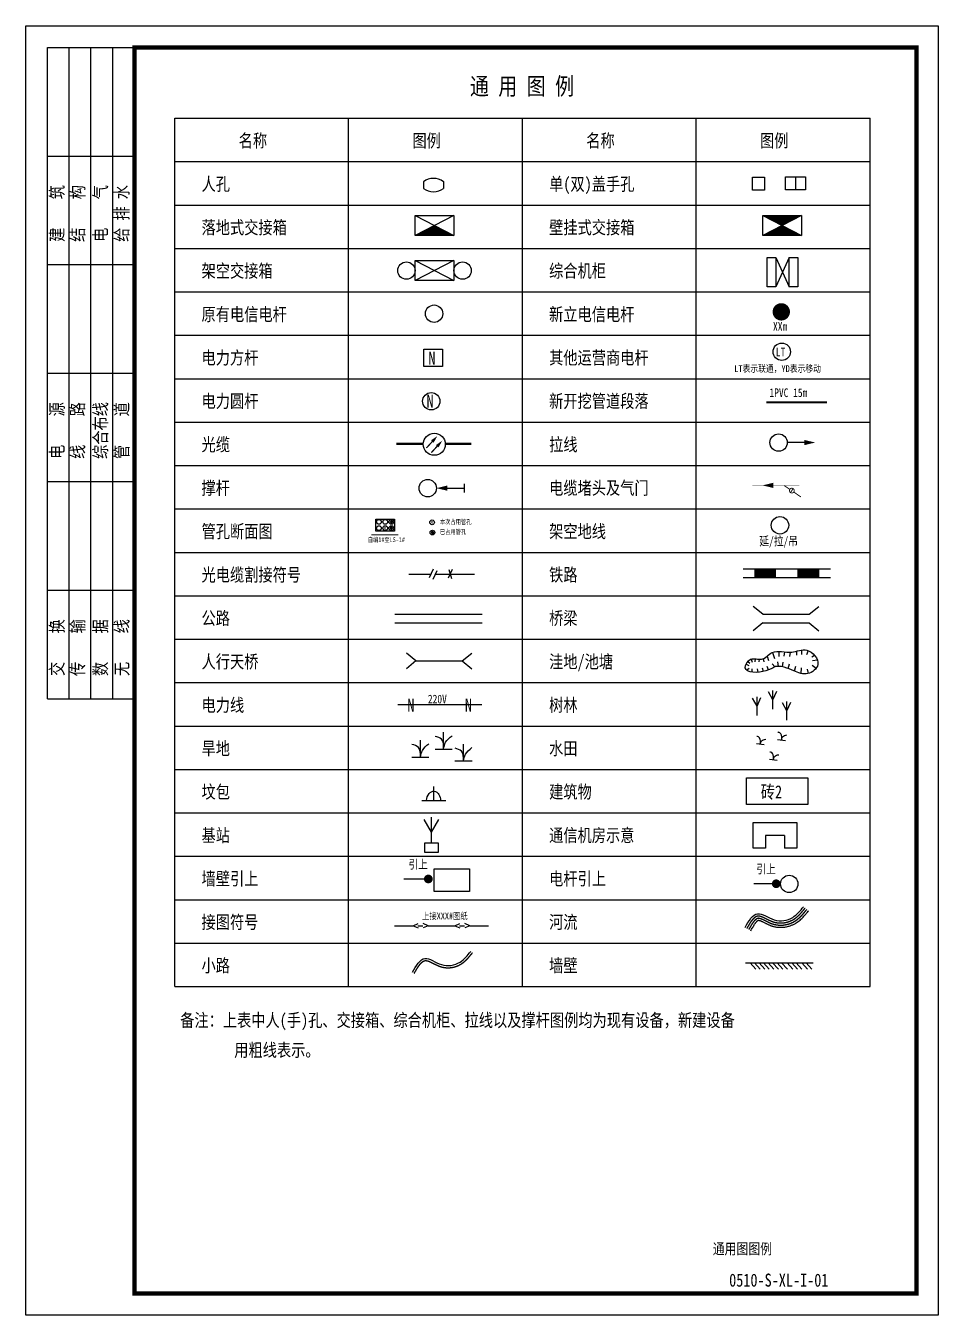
# Model space of a CAD drawing. Extents: x 11479826 to 11769483, y -6198296 to -5913179.
# Drawn here: x 11599833 to 11620833, y -5942879 to -5913179 of the extents above; entities that cross this region are included whole.
import ezdxf
from ezdxf.enums import TextEntityAlignment as Align

# ---------------------------------------------------------------- set-up
doc = ezdxf.new("R2010")
doc.units = 0
doc.header["$LTSCALE"] = 1000
doc.header["$MEASUREMENT"] = 0
doc.linetypes.add('DASHED', pattern=[19.05, 12.7, -6.35])
doc.layers.get('0').update_dxf_attribs({"linetype": 'CONTINUOUS'})
doc.layers.add('PUB_TEXT', color=7, linetype='CONTINUOUS')
doc.layers.add('PUB_TITLE', color=4, linetype='CONTINUOUS')
doc.styles.add('-仿宋_GB2312', font='', dxfattribs={"width": 0.8})
doc.styles.add('DIM_FONT', font='', dxfattribs={"width": 0.8, "height": 300})
doc.styles.add('仿宋_GB2312', font='仿宋_GB2312.ttf', dxfattribs={"width": 0.8})
doc.styles.get('-仿宋_GB2312').set_extended_font_data('仿宋_GB2312')
doc.styles.get('DIM_FONT').set_extended_font_data('FangSong_GB2312')

# ---------------------------------------------------------------- blocks, each defined once
blk = doc.blocks.new('_O2DSA')
for p, q in [((-15000, 2000), (-7500, 2000)), ((-15000, 2000), (-15000, 0)), ((-12500, 2000), (-12500, 0)), ((-10000, 2000), (-10000, 0)), ((-7500, 2000), (-7500, 0)), ((-7500, 2000), (-7500, 0)), ((-7500, 2000), (0, 2000)), ((-5000, 2000), (-5000, 0)), ((-2500, 2000), (-2500, 0)), ((0, 2000), (0, 0)), ((-15000, 1500), (-7500, 1500)), ((-7500, 1500), (0, 1500)), ((-15000, 1000), (-7500, 1000)), ((-7500, 1000), (0, 1000)), ((-15000, 500), (-7500, 500)), ((-7500, 500), (0, 500)), ((-15000, 0), (-7500, 0)), ((-7500, 0), (0, 0))]:
    blk.add_line(p, q)
at = {"style": '仿宋_GB2312', "width": 0.8}
for s, p in [('交    换', (-14477, 1632)), ('电    源', (-9477, 1632)), ('建    筑', (-4477, 1632)), ('传    输', (-14477, 1158)), ('线    路', (-9477, 1158)), ('结    构', (-4477, 1158)), ('数    据', (-14477, 632)), ('综合布线', (-9477, 632)), ('电    气', (-4477, 632)), ('无    线', (-14477, 141)), ('管    道', (-9477, 141)), ('给 排 水', (-4477, 141))]:
    blk.add_text(s, height=300, dxfattribs=at).set_placement(p)
at = {"style": 'DIM_FONT', "width": 0.8, "flags": 9}
for tag in ['XSIZE', 'YSIZE']:
    blk.add_attdef(tag, (0, 0), '', height=0.5, dxfattribs=at)

msp = doc.modelspace()

# ---------------------------------------------------------------- linework, layer by layer
for p, q in [((11603264, -5935308), (11603264, -5915308)), ((11603264, -5915308), (11619264, -5915308)), ((11607264, -5935308), (11607264, -5915308)), ((11611264, -5935308), (11611264, -5915308)), ((11615264, -5935308), (11615264, -5915308)), ((11619264, -5935308), (11619264, -5915308)), ((11603264, -5916308), (11619264, -5916308)), ((11608986, -5916770), (11608986, -5916924)), ((11609446, -5916769), (11609447, -5916923)), ((11617317, -5916660), (11617779, -5916660)), ((11617317, -5916960), (11617317, -5916660)), ((11617548, -5916660), (11617548, -5916960)), ((11617779, -5916660), (11617779, -5916960)), ((11617779, -5916960), (11617317, -5916960)), ((11603264, -5917308), (11619264, -5917308)), ((11609687, -5917551), (11608794, -5918011)), ((11608794, -5917551), (11609687, -5918011)), ((11616794, -5917551), (11617687, -5918011)), ((11617687, -5917551), (11616794, -5918011)), ((11603264, -5918308), (11619264, -5918308)), ((11608794, -5918588), (11609687, -5919047)), ((11609687, -5918588), (11608794, -5919047)), ((11617407, -5918513), (11617094, -5919191)), ((11617094, -5918513), (11617407, -5919191)), ((11603264, -5919308), (11619264, -5919308)), ((11603264, -5920308), (11619264, -5920308)), ((11603264, -5921308), (11619264, -5921308)), ((11603264, -5922308), (11619264, -5922308)), ((11617752, -5922778), (11617361, -5922778)), ((11603264, -5923308), (11619264, -5923308)), ((11609535, -5923828), (11609926, -5923828)), ((11609926, -5923728), (11609926, -5923927)), ((11603264, -5924308), (11619264, -5924308)), ((11603264, -5925308), (11619264, -5925308)), ((11609206, -5925695), (11609114, -5925891)), ((11609292, -5925735), (11609200, -5925931)), ((11609648, -5925706), (11609556, -5925902)), ((11609572, -5925704), (11609628, -5925913)), ((11616345, -5925689), (11618353, -5925689)), ((11608650, -5925809), (11609153, -5925809)), ((11609257, -5925809), (11610162, -5925809)), ((11616345, -5925889), (11618353, -5925889)), ((11603264, -5926308), (11619264, -5926308)), ((11616798, -5926733), (11616576, -5926554)), ((11617862, -5926733), (11618084, -5926554)), ((11608327, -5926733), (11610335, -5926733)), ((11616798, -5926733), (11617862, -5926733)), ((11608327, -5926933), (11610335, -5926933)), ((11616798, -5926933), (11616576, -5927112)), ((11616798, -5926933), (11617862, -5926933)), ((11617862, -5926933), (11618084, -5927112)), ((11603264, -5927308), (11619264, -5927308)), ((11608814, -5927810), (11608592, -5927631)), ((11608814, -5927810), (11608592, -5927989)), ((11608814, -5927810), (11609878, -5927810)), ((11609878, -5927810), (11610100, -5927631)), ((11609878, -5927810), (11610100, -5927989)), ((11616451, -5927820), (11616500, -5927863)), ((11616529, -5927765), (11616552, -5927835)), ((11616622, -5927758), (11616613, -5927826)), ((11616714, -5927768), (11616705, -5927833)), ((11616802, -5927756), (11616818, -5927826)), ((11616897, -5927696), (11616930, -5927798)), ((11617018, -5927614), (11617064, -5927750)), ((11617164, -5927589), (11617166, -5927704)), ((11617295, -5927599), (11617283, -5927698)), ((11617424, -5927608), (11617408, -5927708)), ((11617570, -5927585), (11617574, -5927676)), ((11617686, -5927559), (11617689, -5927659)), ((11617839, -5927571), (11617799, -5927668)), ((11617989, -5927680), (11617922, -5927721)), ((11618055, -5927794), (11617944, -5927806)), ((11616410, -5927886), (11616476, -5927912)), ((11616420, -5928021), (11616484, -5927972)), ((11616555, -5928070), (11616554, -5927994)), ((11616686, -5928071), (11616676, -5927994)), ((11616815, -5928051), (11616793, -5927972)), ((11616930, -5928016), (11616895, -5927936)), ((11617070, -5927947), (11617015, -5927878)), ((11617161, -5927936), (11617141, -5927830)), ((11617253, -5927945), (11617268, -5927838)), ((11617379, -5927983), (11617410, -5927877)), ((11617524, -5928043), (11617558, -5927928)), ((11617682, -5928098), (11617689, -5927969)), ((11617850, -5928096), (11617824, -5927997)), ((11618021, -5927984), (11617931, -5927915)), ((11603264, -5928308), (11619264, -5928308)), ((11616663, -5928848), (11616558, -5928666)), ((11616663, -5929064), (11616663, -5928632)), ((11616663, -5928848), (11616750, -5928647)), ((11617030, -5928704), (11616925, -5928521)), ((11617030, -5928920), (11617030, -5928488)), ((11617030, -5928704), (11617116, -5928503)), ((11608395, -5928812), (11610329, -5928812)), ((11617353, -5928958), (11617248, -5928776)), ((11617353, -5929174), (11617353, -5928743)), ((11617353, -5928958), (11617439, -5928757)), ((11603264, -5929308), (11619264, -5929308)), ((11609450, -5929839), (11609450, -5929450)), ((11608916, -5930025), (11608916, -5929636)), ((11609253, -5929839), (11609647, -5929839)), ((11609908, -5930113), (11609908, -5929723)), ((11616650, -5929711), (11616828, -5929735)), ((11617138, -5929616), (11617316, -5929640)), ((11608720, -5930025), (11609113, -5930025)), ((11609711, -5930113), (11610105, -5930113)), ((11616952, -5930070), (11617130, -5930094)), ((11603264, -5930308), (11619264, -5930308)), ((11609224, -5931023), (11609224, -5930704)), ((11608948, -5931023), (11609500, -5931023)), ((11603264, -5931308), (11619264, -5931308)), ((11609172, -5931751), (11609002, -5931462)), ((11609172, -5932000), (11609172, -5931404)), ((11609172, -5931751), (11609342, -5931464)), ((11616576, -5932124), (11616576, -5931531)), ((11616576, -5931531), (11617582, -5931531)), ((11617582, -5931531), (11617582, -5932124)), ((11616861, -5931828), (11616861, -5932124)), ((11617297, -5931828), (11616861, -5931828)), ((11617297, -5931828), (11617297, -5932124)), ((11616861, -5932124), (11616576, -5932124)), ((11617582, -5932124), (11617297, -5932124)), ((11603264, -5932308), (11619264, -5932308)), ((11609049, -5932839), (11608536, -5932839)), ((11617105, -5932941), (11616592, -5932941)), ((11603264, -5933308), (11619264, -5933308)), ((11608317, -5933908), (11608747, -5933908)), ((11608747, -5933908), (11608861, -5933859)), ((11608747, -5933908), (11608861, -5933958)), ((11608859, -5933909), (11608972, -5933909)), ((11609094, -5933908), (11608980, -5933859)), ((11609094, -5933908), (11608980, -5933958)), ((11609094, -5933908), (11609706, -5933908)), ((11609706, -5933908), (11609820, -5933859)), ((11609706, -5933908), (11609820, -5933958)), ((11609818, -5933909), (11609931, -5933909)), ((11610054, -5933908), (11609939, -5933859)), ((11610054, -5933908), (11609939, -5933958)), ((11610054, -5933908), (11610486, -5933908)), ((11603264, -5934308), (11619264, -5934308)), ((11616402, -5934766), (11617953, -5934766)), ((11616505, -5934766), (11616637, -5934905)), ((11616606, -5934766), (11616738, -5934905)), ((11616711, -5934766), (11616844, -5934905)), ((11616813, -5934766), (11616945, -5934905)), ((11616921, -5934766), (11617053, -5934905)), ((11617023, -5934766), (11617155, -5934905)), ((11617128, -5934766), (11617260, -5934905)), ((11617229, -5934766), (11617362, -5934905)), ((11617357, -5934766), (11617489, -5934905)), ((11617462, -5934766), (11617595, -5934905)), ((11617564, -5934766), (11617696, -5934905)), ((11617694, -5934766), (11617827, -5934905)), ((11617796, -5934766), (11617928, -5934905)), ((11603264, -5935308), (11619264, -5935308)), ((11620333, -5942379), (11615333, -5942379)), ((11620333, -5942379), (11615333, -5942379))]:
    msp.add_line(p, q)
for points in [[(11616556, -5916667), (11616839, -5916667), (11616839, -5916968), (11616556, -5916968)], [(11608794, -5917551), (11609687, -5917551), (11609687, -5918011), (11608794, -5918011)], [(11616794, -5917551), (11617687, -5917551), (11617687, -5918011), (11616794, -5918011)], [(11608794, -5918588), (11609687, -5918588), (11609687, -5919047), (11608794, -5919047)], [(11616900, -5918513), (11617094, -5918513), (11617094, -5919191), (11616900, -5919191)], [(11617407, -5918513), (11617602, -5918513), (11617602, -5919191), (11617407, -5919191)], [(11608998, -5920625), (11609424, -5920625), (11609424, -5921026), (11608998, -5921026)], [(11607890, -5924542), (11608316, -5924542), (11608316, -5924819), (11607890, -5924819)], [(11616421, -5930501), (11617836, -5930501), (11617836, -5931119), (11616421, -5931119)], [(11609019, -5932000), (11609325, -5932000), (11609325, -5932222), (11609019, -5932222)], [(11609235, -5932594), (11610049, -5932594), (11610049, -5933123), (11609235, -5933123)]]:
    msp.add_lwpolyline(points, close=True)
for points in [[(11617240, -5917551, 893, 0, 0), (11617240, -5917781, 0, 0, 0)], [(11609240, -5918011, 893, 0, 0), (11609240, -5917781, 0, 0, 0)], [(11617240, -5918011, 893, 0, 0), (11617240, -5917781, 0, 0, 0)], [(11609305, -5922629, 0, 80, 0), (11609190, -5922755, 80, 80, 0)], [(11609419, -5922736, 0, 80, 0), (11609303, -5922862, 80, 80, 0)], [(11618002, -5922778, 0, 120, 0), (11617752, -5922778, 120, 120, 0)], [(11609285, -5923829, 0, 120, 0), (11609535, -5923828, 120, 120, 0)], [(11616790, -5923765, 0, 120, 0), (11617040, -5923765, 120, 120, 0)]]:
    msp.add_lwpolyline(points, format="xyseb")
for points, const_width in [([(11617122, -5919768, 1), (11617322, -5919768, 1)], 200), ([(11608231, -5924747, 1), (11608267, -5924747, 1)], 36), ([(11608234, -5924606, 1), (11608270, -5924606, 1)], 36), ([(11609175, -5924852, 1), (11609211, -5924852, 1)], 36), ([(11609048, -5932831, 1), (11609148, -5932831, 1)], 100), ([(11617055, -5932941, 1), (11617155, -5932941, 1)], 100)]:
    msp.add_lwpolyline(points, format="xyb", close=True, dxfattribs=dict(const_width=const_width))
at = {"linetype": 'DASHED', "ltscale": 10, "const_width": 50}
msp.add_lwpolyline([(11616875, -5921853), (11618271, -5921853)], dxfattribs=at)
for points, const_width in [([(11609190, -5922755), (11609053, -5922905)], 30), ([(11608361, -5922809), (11608981, -5922809)], 50), ([(11609303, -5922862), (11609167, -5923011)], 30), ([(11609486, -5922809), (11610088, -5922809)], 50), ([(11616554, -5923766), (11617638, -5923766)], 10), ([(11608067, -5924785), (11608144, -5924709)], 10.8), ([(11608072, -5924709), (11608135, -5924796)], 10.8), ([(11609147, -5924651), (11609223, -5924575)], 10.8), ([(11609152, -5924575), (11609215, -5924662)], 10.8), ([(11607789, -5924906), (11608407, -5924906)], 21.6), ([(11616600, -5925786), (11617103, -5925786)], 200), ([(11617592, -5925786), (11618095, -5925786)], 200)]:
    msp.add_lwpolyline(points, dxfattribs=dict(const_width=const_width))
for centre, radius in [((11608594, -5918818), 200), ((11609887, -5918818), 200), ((11609231, -5919810), 200), ((11617234, -5920688), 200), ((11609166, -5921827), 200), ((11609234, -5922818), 253), ((11617161, -5922778), 200), ((11609085, -5923829), 200), ((11607962, -5924606), 54), ((11608106, -5924606), 54), ((11608250, -5924606), 54), ((11617192, -5924685), 200), ((11607962, -5924750), 54), ((11608106, -5924750), 54), ((11608250, -5924750), 54), ((11609186, -5924616), 54), ((11609192, -5924852), 54), ((11617404, -5932944), 200)]:
    msp.add_circle(centre, radius)
for centre, start, end in [((11609216, -5917077), 53.2054, 126.9452), ((11609216, -5916616), 233.2054, 306.9452)]:
    msp.add_arc(centre, 384, start, end)
for points in [[(11617083, -5927940), (11616869, -5928037), (11616394, -5927964), (11616515, -5927770), (11616767, -5927766), (11617015, -5927615), (11617462, -5927606), (11617811, -5927562), (11618064, -5927892), (11617835, -5928100), (11617510, -5928037), (11617292, -5927955), (11617150, -5927937), (11617107, -5927940), (11617083, -5927940), (11617070, -5927947)], [(11609450, -5929839), (11609402, -5929613), (11609254, -5929546)], [(11609450, -5929839), (11609495, -5929683), (11609644, -5929531)], [(11616739, -5929723), (11616743, -5929650), (11616673, -5929548), (11616658, -5929549)], [(11617227, -5929628), (11617231, -5929555), (11617161, -5929453), (11617146, -5929454)], [(11617227, -5929628), (11617255, -5929555), (11617353, -5929514)], [(11608916, -5930025), (11608869, -5929799), (11608720, -5929732)], [(11608916, -5930025), (11608962, -5929869), (11609110, -5929717)], [(11609908, -5930113), (11609861, -5929886), (11609712, -5929820)], [(11609908, -5930113), (11609953, -5929957), (11610102, -5929805)], [(11616739, -5929723), (11616767, -5929650), (11616865, -5929609)], [(11617041, -5930082), (11617045, -5930009), (11616974, -5929907), (11616960, -5929908)], [(11617041, -5930082), (11617069, -5930009), (11617167, -5929969)], [(11609054, -5931023), (11609117, -5930862), (11609234, -5930807), (11609342, -5930887), (11609381, -5931023)], [(11616389, -5933947), (11616677, -5933630), (11617057, -5933771), (11617486, -5933715), (11617732, -5933469)], [(11608731, -5934978), (11609019, -5934662), (11609399, -5934803), (11609828, -5934746), (11610074, -5934500)]]:
    msp.add_spline(points, degree=3)
at = {"linetype": 'DASHED', "ltscale": 5}
for points, knots in [([(11616432, -5933972), (11616447, -5933946), (11616462, -5933920), (11616488, -5933876), (11616499, -5933858), (11616522, -5933823), (11616533, -5933807), (11616553, -5933779), (11616562, -5933768), (11616580, -5933747), (11616589, -5933737), (11616604, -5933722), (11616611, -5933716), (11616624, -5933706), (11616631, -5933701), (11616642, -5933694), (11616647, -5933691), (11616657, -5933687), (11616662, -5933685), (11616671, -5933682), (11616676, -5933681), (11616682, -5933680), (11616683, -5933680), (11616686, -5933680), (11616688, -5933680), (11616692, -5933679), (11616695, -5933679), (11616703, -5933679), (11616708, -5933680), (11616718, -5933681), (11616724, -5933682), (11616736, -5933685), (11616742, -5933687), (11616755, -5933691), (11616761, -5933693), (11616778, -5933699), (11616789, -5933704), (11616810, -5933713), (11616821, -5933718), (11616844, -5933730), (11616856, -5933736), (11616880, -5933748), (11616893, -5933754), (11616918, -5933767), (11616931, -5933773), (11616957, -5933785), (11616970, -5933791), (11616997, -5933803), (11617011, -5933808), (11617029, -5933815), (11617034, -5933816), (11617041, -5933819), (11617044, -5933820), (11617051, -5933822), (11617054, -5933823), (11617064, -5933825), (11617071, -5933827), (11617091, -5933832), (11617104, -5933835), (11617144, -5933841), (11617171, -5933844), (11617224, -5933845), (11617250, -5933843), (11617302, -5933837), (11617327, -5933832), (11617386, -5933817), (11617419, -5933805), (11617462, -5933785), (11617473, -5933780), (11617492, -5933769), (11617501, -5933764), (11617514, -5933756), (11617519, -5933753), (11617527, -5933748), (11617531, -5933745), (11617544, -5933736), (11617552, -5933730), (11617578, -5933710), (11617595, -5933695), (11617629, -5933664), (11617645, -5933648), (11617676, -5933614), (11617691, -5933597), (11617720, -5933563), (11617734, -5933546), (11617756, -5933519), (11617764, -5933509), (11617771, -5933500)], [0, 0, 0, 0, 73.416605, 73.416605, 129.24705, 129.24705, 185.077495, 185.077495, 229.159632, 229.159632, 273.24177, 273.24177, 307.593216, 307.593216, 341.944662, 341.944662, 369.124218, 369.124218, 396.303775, 396.303775, 423.483331, 423.483331, 431.369225, 431.369225, 439.255119, 439.255119, 455.026906, 455.026906, 480.113421, 480.113421, 505.199936, 505.199936, 530.286451, 530.286451, 555.372966, 555.372966, 592.925956, 592.925956, 630.478946, 630.478946, 668.031936, 668.031936, 705.584926, 705.584926, 743.137917, 743.137917, 780.690907, 780.690907, 818.243897, 818.243897, 829.604048, 829.604048, 838.278477, 838.278477, 846.952906, 846.952906, 864.301763, 864.301763, 898.999478, 898.999478, 968.394908, 968.394908, 1037.790338, 1037.790338, 1107.185768, 1107.185768, 1202.03182, 1202.03182, 1234.763648, 1234.763648, 1263.368365, 1263.368365, 1277.226561, 1277.226561, 1291.084758, 1291.084758, 1318.80115, 1318.80115, 1383.754208, 1383.754208, 1448.707266, 1448.707266, 1513.660324, 1513.660324, 1578.613382, 1578.613382, 1613.773843, 1613.773843, 1613.773843, 1613.773843]), ([(11616475, -5933997), (11616489, -5933973), (11616502, -5933950), (11616524, -5933913), (11616533, -5933899), (11616549, -5933873), (11616556, -5933863), (11616569, -5933842), (11616576, -5933832), (11616589, -5933815), (11616594, -5933808), (11616604, -5933796), (11616608, -5933791), (11616616, -5933782), (11616619, -5933778), (11616626, -5933770), (11616629, -5933767), (11616635, -5933762), (11616638, -5933759), (11616644, -5933754), (11616646, -5933752), (11616652, -5933748), (11616654, -5933746), (11616659, -5933743), (11616661, -5933741), (11616665, -5933739), (11616666, -5933738), (11616669, -5933736), (11616671, -5933736), (11616674, -5933734), (11616675, -5933733), (11616679, -5933732), (11616680, -5933732), (11616683, -5933731), (11616684, -5933731), (11616686, -5933730), (11616687, -5933730), (11616688, -5933730), (11616688, -5933730), (11616689, -5933730), (11616689, -5933730), (11616690, -5933730), (11616691, -5933730), (11616692, -5933729), (11616693, -5933729), (11616695, -5933729), (11616697, -5933729), (11616702, -5933730), (11616704, -5933730), (11616710, -5933731), (11616713, -5933731), (11616718, -5933732), (11616720, -5933733), (11616725, -5933734), (11616728, -5933735), (11616733, -5933736), (11616736, -5933737), (11616742, -5933739), (11616746, -5933741), (11616759, -5933745), (11616769, -5933749), (11616787, -5933758), (11616795, -5933761), (11616811, -5933769), (11616820, -5933773), (11616837, -5933782), (11616846, -5933786), (11616864, -5933795), (11616873, -5933800), (11616895, -5933811), (11616908, -5933818), (11616935, -5933831), (11616950, -5933837), (11616977, -5933849), (11616989, -5933853), (11617007, -5933860), (11617012, -5933862), (11617023, -5933865), (11617028, -5933867), (11617036, -5933869), (11617040, -5933870), (11617046, -5933872), (11617050, -5933873), (11617060, -5933876), (11617066, -5933877), (11617086, -5933882), (11617100, -5933885), (11617140, -5933891), (11617166, -5933893), (11617220, -5933895), (11617246, -5933894), (11617305, -5933888), (11617337, -5933882), (11617399, -5933865), (11617429, -5933855), (11617470, -5933837), (11617482, -5933831), (11617505, -5933820), (11617516, -5933813), (11617530, -5933805), (11617534, -5933802), (11617542, -5933798), (11617546, -5933795), (11617557, -5933788), (11617564, -5933783), (11617578, -5933773), (11617585, -5933768), (11617607, -5933751), (11617621, -5933739), (11617648, -5933715), (11617662, -5933702), (11617687, -5933676), (11617699, -5933663), (11617723, -5933637), (11617734, -5933623), (11617757, -5933597), (11617768, -5933583), (11617789, -5933557), (11617800, -5933544), (11617810, -5933531)], [0, 0, 0, 0, 65.919524, 65.919524, 111.207988, 111.207988, 146.901497, 146.901497, 182.595006, 182.595006, 211.901917, 211.901917, 233.956675, 233.956675, 256.011434, 256.011434, 273.505344, 273.505344, 290.999254, 290.999254, 308.212185, 308.212185, 325.425116, 325.425116, 341.617555, 341.617555, 353.798018, 353.798018, 365.978481, 365.978481, 381.988708, 381.988708, 397.998935, 397.998935, 414.009162, 414.009162, 421.401681, 421.401681, 425.381614, 425.381614, 429.361547, 429.361547, 437.321414, 437.321414, 445.28128, 445.28128, 463.17557, 463.17557, 481.06986, 481.06986, 499.696018, 499.696018, 512.205194, 512.205194, 524.71437, 524.71437, 539.149891, 539.149891, 553.585412, 553.585412, 593.590006, 593.590006, 621.471646, 621.471646, 649.353286, 649.353286, 677.234926, 677.234926, 705.116566, 705.116566, 742.044855, 742.044855, 781.670749, 781.670749, 812.848389, 812.848389, 825.512599, 825.512599, 838.17681, 838.17681, 846.163519, 846.163519, 854.150228, 854.150228, 870.123647, 870.123647, 902.070484, 902.070484, 965.964158, 965.964158, 1029.857832, 1029.857832, 1109.661856, 1109.661856, 1189.46588, 1189.46588, 1221.642343, 1221.642343, 1253.818806, 1253.818806, 1264.996427, 1264.996427, 1276.174049, 1276.174049, 1298.529293, 1298.529293, 1320.884536, 1320.884536, 1369.80579, 1369.80579, 1418.727043, 1418.727043, 1467.648297, 1467.648297, 1516.56955, 1516.56955, 1565.490804, 1565.490804, 1613.773843, 1613.773843, 1613.773843, 1613.773843]), ([(11608774, -5935003), (11608789, -5934977), (11608804, -5934952), (11608830, -5934908), (11608841, -5934890), (11608864, -5934855), (11608875, -5934838), (11608895, -5934811), (11608904, -5934799), (11608922, -5934778), (11608931, -5934769), (11608946, -5934754), (11608953, -5934748), (11608966, -5934737), (11608973, -5934733), (11608984, -5934725), (11608989, -5934723), (11608999, -5934718), (11609004, -5934717), (11609013, -5934714), (11609018, -5934713), (11609024, -5934712), (11609026, -5934712), (11609028, -5934711), (11609030, -5934711), (11609034, -5934711), (11609037, -5934711), (11609045, -5934711), (11609050, -5934711), (11609061, -5934713), (11609066, -5934714), (11609078, -5934717), (11609084, -5934718), (11609097, -5934722), (11609103, -5934724), (11609120, -5934731), (11609131, -5934735), (11609152, -5934745), (11609164, -5934750), (11609187, -5934761), (11609198, -5934767), (11609222, -5934779), (11609235, -5934786), (11609260, -5934798), (11609273, -5934805), (11609299, -5934817), (11609312, -5934823), (11609339, -5934834), (11609353, -5934840), (11609371, -5934846), (11609376, -5934848), (11609383, -5934850), (11609387, -5934851), (11609393, -5934853), (11609396, -5934854), (11609406, -5934857), (11609413, -5934859), (11609433, -5934863), (11609446, -5934866), (11609486, -5934873), (11609513, -5934875), (11609566, -5934876), (11609592, -5934875), (11609644, -5934869), (11609669, -5934864), (11609728, -5934849), (11609762, -5934837), (11609804, -5934817), (11609815, -5934811), (11609834, -5934801), (11609843, -5934796), (11609857, -5934787), (11609861, -5934785), (11609869, -5934779), (11609873, -5934776), (11609886, -5934768), (11609894, -5934762), (11609920, -5934742), (11609938, -5934727), (11609971, -5934695), (11609987, -5934679), (11610018, -5934646), (11610033, -5934629), (11610062, -5934594), (11610076, -5934577), (11610098, -5934550), (11610106, -5934541), (11610113, -5934532)], [0, 0, 0, 0, 73.416605, 73.416605, 129.24705, 129.24705, 185.077495, 185.077495, 229.159632, 229.159632, 273.24177, 273.24177, 307.593216, 307.593216, 341.944662, 341.944662, 369.124218, 369.124218, 396.303775, 396.303775, 423.483331, 423.483331, 431.369225, 431.369225, 439.255119, 439.255119, 455.026906, 455.026906, 480.113421, 480.113421, 505.199936, 505.199936, 530.286451, 530.286451, 555.372966, 555.372966, 592.925956, 592.925956, 630.478946, 630.478946, 668.031936, 668.031936, 705.584926, 705.584926, 743.137917, 743.137917, 780.690907, 780.690907, 818.243897, 818.243897, 829.604048, 829.604048, 838.278477, 838.278477, 846.952906, 846.952906, 864.301763, 864.301763, 898.999478, 898.999478, 968.394908, 968.394908, 1037.790338, 1037.790338, 1107.185768, 1107.185768, 1202.03182, 1202.03182, 1234.763648, 1234.763648, 1263.368365, 1263.368365, 1277.226561, 1277.226561, 1291.084758, 1291.084758, 1318.80115, 1318.80115, 1383.754208, 1383.754208, 1448.707266, 1448.707266, 1513.660324, 1513.660324, 1578.613382, 1578.613382, 1613.773843, 1613.773843, 1613.773843, 1613.773843])]:
    msp.add_open_spline(points, degree=3, knots=knots, dxfattribs=at)
for points, knots in [([(11616695, -5933779), (11616696, -5933779), (11616697, -5933779), (11616698, -5933780), (11616699, -5933780), (11616700, -5933780), (11616701, -5933780), (11616702, -5933780), (11616702, -5933780), (11616704, -5933780), (11616705, -5933781), (11616707, -5933781), (11616708, -5933781), (11616710, -5933782), (11616712, -5933782), (11616716, -5933783), (11616717, -5933784), (11616722, -5933785), (11616725, -5933786), (11616729, -5933788), (11616731, -5933788), (11616734, -5933789), (11616736, -5933790), (11616741, -5933792), (11616744, -5933794), (11616751, -5933796), (11616754, -5933798), (11616761, -5933801), (11616765, -5933803), (11616774, -5933807), (11616778, -5933809), (11616787, -5933813), (11616792, -5933815), (11616806, -5933822), (11616815, -5933827), (11616835, -5933837), (11616845, -5933842), (11616864, -5933852), (11616872, -5933856), (11616888, -5933863), (11616895, -5933867), (11616909, -5933873), (11616916, -5933877), (11616931, -5933883), (11616938, -5933886), (11616959, -5933895), (11616974, -5933901), (11616994, -5933908), (11616997, -5933909), (11617003, -5933911), (11617006, -5933912), (11617010, -5933913), (11617012, -5933914), (11617017, -5933916), (11617019, -5933916), (11617025, -5933918), (11617027, -5933919), (11617037, -5933921), (11617043, -5933923), (11617063, -5933928), (11617077, -5933931), (11617119, -5933939), (11617148, -5933942), (11617205, -5933945), (11617234, -5933944), (11617290, -5933940), (11617318, -5933936), (11617373, -5933924), (11617399, -5933917), (11617447, -5933901), (11617467, -5933893), (11617508, -5933875), (11617527, -5933864), (11617551, -5933850), (11617556, -5933848), (11617565, -5933842), (11617568, -5933840), (11617575, -5933836), (11617579, -5933833), (11617586, -5933829), (11617589, -5933827), (11617599, -5933820), (11617606, -5933815), (11617626, -5933799), (11617640, -5933788), (11617667, -5933766), (11617679, -5933754), (11617704, -5933730), (11617715, -5933719), (11617738, -5933695), (11617749, -5933683), (11617768, -5933661), (11617777, -5933651), (11617794, -5933631), (11617802, -5933621), (11617820, -5933599), (11617830, -5933586), (11617843, -5933570), (11617846, -5933567), (11617849, -5933563)], [451.217447, 451.217447, 451.217447, 451.217447, 470.352208, 470.352208, 478.628821, 478.628821, 485.178252, 485.178252, 491.727684, 491.727684, 500.209784, 500.209784, 508.691884, 508.691884, 520.062257, 520.062257, 531.432631, 531.432631, 546.383897, 546.383897, 554.364098, 554.364098, 562.3443, 562.3443, 578.304702, 578.304702, 590.760607, 590.760607, 607.011156, 607.011156, 623.261705, 623.261705, 639.512254, 639.512254, 670.288303, 670.288303, 701.064353, 701.064353, 725.07599, 725.07599, 744.070415, 744.070415, 763.064839, 763.064839, 780.883512, 780.883512, 816.520859, 816.520859, 825.431396, 825.431396, 830.106282, 830.106282, 834.781167, 834.781167, 840.702237, 840.702237, 846.623306, 846.623306, 861.485683, 861.485683, 891.210437, 891.210437, 954.834836, 954.834836, 1018.459235, 1018.459235, 1082.083634, 1082.083634, 1145.708033, 1145.708033, 1197.1909, 1197.1909, 1248.673767, 1248.673767, 1262.061787, 1262.061787, 1271.75868, 1271.75868, 1281.455574, 1281.455574, 1291.152467, 1291.152467, 1310.546255, 1310.546255, 1353.659674, 1353.659674, 1396.773093, 1396.773093, 1439.886512, 1439.886512, 1482.999931, 1482.999931, 1518.468691, 1518.468691, 1553.937452, 1553.937452, 1599.219772, 1599.219772, 1613.773843, 1613.773843, 1613.773843, 1613.773843]), ([(11616519, -5934022), (11616526, -5934009), (11616533, -5933997), (11616548, -5933971), (11616556, -5933958), (11616571, -5933932), (11616579, -5933919), (11616594, -5933895), (11616601, -5933884), (11616613, -5933867), (11616617, -5933861), (11616624, -5933851), (11616627, -5933847), (11616633, -5933840), (11616636, -5933836), (11616641, -5933829), (11616644, -5933825), (11616649, -5933820), (11616651, -5933817), (11616656, -5933812), (11616658, -5933810), (11616662, -5933806), (11616663, -5933804), (11616667, -5933801), (11616668, -5933799), (11616671, -5933797), (11616673, -5933795), (11616675, -5933793), (11616677, -5933792), (11616679, -5933789), (11616681, -5933789), (11616683, -5933787), (11616684, -5933786), (11616686, -5933785), (11616687, -5933784), (11616689, -5933783), (11616689, -5933782), (11616690, -5933782), (11616691, -5933781), (11616692, -5933781), (11616693, -5933780), (11616694, -5933780), (11616694, -5933780), (11616695, -5933779), (11616695, -5933779), (11616695, -5933779)], [0, 0, 0, 0, 35.188372, 35.188372, 75.240033, 75.240033, 115.291694, 115.291694, 155.343356, 155.343356, 179.198661, 179.198661, 195.374348, 195.374348, 211.550036, 211.550036, 229.055144, 229.055144, 242.531866, 242.531866, 256.008588, 256.008588, 269.130704, 269.130704, 280.127044, 280.127044, 291.123383, 291.123383, 303.098183, 303.098183, 313.754204, 313.754204, 324.410224, 324.410224, 336.225973, 336.225973, 344.776316, 344.776316, 353.32666, 353.32666, 365.610569, 365.610569, 377.894478, 377.894478, 388.686331, 388.686331, 388.686331, 388.686331])]:
    msp.add_open_spline(points, degree=3, knots=knots)
at = {"layer": 'PUB_TEXT', "const_width": 21}
for points in [[(11617286, -5923766), (11617415, -5923854)], [(11617496, -5923839), (11617430, -5923935)], [(11617511, -5923920), (11617673, -5924031)]]:
    msp.add_lwpolyline(points, dxfattribs=at)
msp.add_lwpolyline([(11617520, -5923876, -26.669319), (11617518, -5923868, -26.669319)], format="xyb", dxfattribs=at)
at = {"layer": 'PUB_TITLE'}
msp.add_lwpolyline([(11599833, -5942879), (11599833, -5913179), (11620833, -5913179), (11620833, -5942879)], close=True, dxfattribs=at)
at = {"layer": 'PUB_TITLE', "const_width": 100}
msp.add_lwpolyline([(11602333, -5942379), (11620333, -5942379), (11620333, -5913679), (11602333, -5913679)], close=True, dxfattribs=at)

# ---------------------------------------------------------------- block references
at = {"rotation": 90}
msp.add_blockref('_O2DSA', (11602333, -5913679), dxfattribs=at)

# ---------------------------------------------------------------- texts
at = {"width": 0.8}
for s, height, style, p in [('通 用 图 例', 400, '仿宋_GB2312', (11610055, -5914771)), ('名称', 300, '仿宋_GB2312', (11604733, -5915974)), ('图例', 300, '仿宋_GB2312', (11608733, -5915974)), ('名称', 300, '仿宋_GB2312', (11612733, -5915974)), ('图例', 300, '仿宋_GB2312', (11616733, -5915974)), ('人孔', 300, '仿宋_GB2312', (11603878, -5916974)), ('单(双)盖手孔', 300, '仿宋_GB2312', (11611878, -5916974)), ('落地式交接箱', 300, '仿宋_GB2312', (11603878, -5917974)), ('壁挂式交接箱', 300, '仿宋_GB2312', (11611878, -5917974)), ('架空交接箱', 300, '仿宋_GB2312', (11603878, -5918974)), ('综合机柜', 300, '仿宋_GB2312', (11611878, -5918974)), ('原有电信电杆', 300, '仿宋_GB2312', (11603878, -5919974)), ('新立电信电杆', 300, '仿宋_GB2312', (11611878, -5919974)), ('XXm', 200, '仿宋_GB2312', (11617032, -5920204)), ('电力方杆', 300, '仿宋_GB2312', (11603878, -5920974)), ('N', 300, '仿宋_GB2312', (11609099, -5920983)), ('其他运营商电杆', 300, '仿宋_GB2312', (11611878, -5920974)), ('LT', 200, '仿宋_GB2312', (11617097, -5920792)), ('LT表示联通，YD表示移动', 160, '仿宋_GB2312', (11616139, -5921156)), ('1PVC 15m', 200, '仿宋_GB2312', (11616950, -5921730)), ('电力圆杆', 300, '仿宋_GB2312', (11603878, -5921974)), ('N', 300, '仿宋_GB2312', (11609057, -5921974)), ('新开挖管道段落', 300, '仿宋_GB2312', (11611878, -5921974)), ('光缆', 300, '仿宋_GB2312', (11603878, -5922974)), ('拉线', 300, '仿宋_GB2312', (11611878, -5922974)), ('撑杆', 300, '仿宋_GB2312', (11603878, -5923974)), ('电缆堵头及气门', 300, '仿宋_GB2312', (11611878, -5923974)), ('管孔断面图', 300, '仿宋_GB2312', (11603878, -5924974)), ('架空地线', 300, '仿宋_GB2312', (11611878, -5924974)), ('延/拉/吊', 200, '仿宋_GB2312', (11616716, -5925149)), ('光电缆割接符号', 300, '仿宋_GB2312', (11603878, -5925974)), ('铁路', 300, '仿宋_GB2312', (11611878, -5925974)), ('公路', 300, '仿宋_GB2312', (11603878, -5926974)), ('桥梁', 300, '仿宋_GB2312', (11611878, -5926974)), ('人行天桥', 300, '仿宋_GB2312', (11603878, -5927974)), ('洼地/池塘', 300, '仿宋_GB2312', (11611878, -5927974)), ('电力线', 300, '仿宋_GB2312', (11603878, -5928974)), ('N', 300, '仿宋_GB2312', (11608614, -5928974)), ('220V', 200, '仿宋_GB2312', (11609088, -5928786)), ('N', 300, '仿宋_GB2312', (11609940, -5928974)), ('树林', 300, '仿宋_GB2312', (11611878, -5928974)), ('旱地', 300, '仿宋_GB2312', (11603878, -5929974)), ('水田', 300, '仿宋_GB2312', (11611878, -5929974)), ('坟包', 300, '仿宋_GB2312', (11603878, -5930974)), ('建筑物', 300, '仿宋_GB2312', (11611878, -5930974)), ('砖2', 300, '仿宋_GB2312', (11616750, -5930974)), ('基站', 300, '仿宋_GB2312', (11603878, -5931974)), ('通信机房示意', 300, '仿宋_GB2312', (11611878, -5931974)), ('引上', 200, '仿宋_GB2312', (11608641, -5932593)), ('引上', 200, '仿宋_GB2312', (11616648, -5932703)), ('墙壁引上', 300, '仿宋_GB2312', (11603878, -5932974)), ('电杆引上', 300, '仿宋_GB2312', (11611878, -5932974)), ('接图符号', 300, '仿宋_GB2312', (11603878, -5933974)), ('上接XXX#图纸', 150, '仿宋_GB2312', (11608955, -5933758)), ('河流', 300, '仿宋_GB2312', (11611878, -5933974)), ('小路', 300, '仿宋_GB2312', (11603878, -5934974)), ('墙壁', 300, '仿宋_GB2312', (11611878, -5934974)), ('备注：上表中人(手)孔、交接箱、综合机柜、拉线以及撑杆图例均为现有设备，新建设备', 300, '仿宋_GB2312', (11603386, -5936234)), ('用粗线表示。', 300, '仿宋_GB2312', (11604631, -5936921)), ('0510-S-XL-I-01', 300, '-仿宋_GB2312', (11616022, -5942221))]:
    msp.add_text(s, height=height, dxfattribs=dict(at, style=style)).set_placement(p)
at = {"style": '仿宋_GB2312', "width": 0.8}
msp.add_text('通用图图例', height=250, dxfattribs=at).set_placement((11616327, -5941474), align=Align.CENTER)
at = {"style": '仿宋_GB2312', "width": 0.8, "flags": 9}
for tag, p, s, rotation in [('YSIZE', (11608986, -5916924), '0', 359.0171), ('XSIZE', (11608986, -5916924), '500', 359.0171), ('YSIZE', (11609447, -5916923), '0', 0.0753), ('XSIZE', (11609447, -5916923), '0', 0.0753)]:
    msp.add_attdef(tag, p, s, height=0.5, rotation=rotation, dxfattribs=at)
at = {"layer": 'PUB_TEXT', "style": '仿宋_GB2312', "width": 0.8}
for s, p in [('本次占用管孔', (11609365, -5924659)), ('已占用管孔', (11609365, -5924891)), ('自编1#至LS-1#', (11607704, -5925070))]:
    msp.add_text(s, height=108, dxfattribs=at).set_placement(p)

doc.saveas('drawing.dxf')
